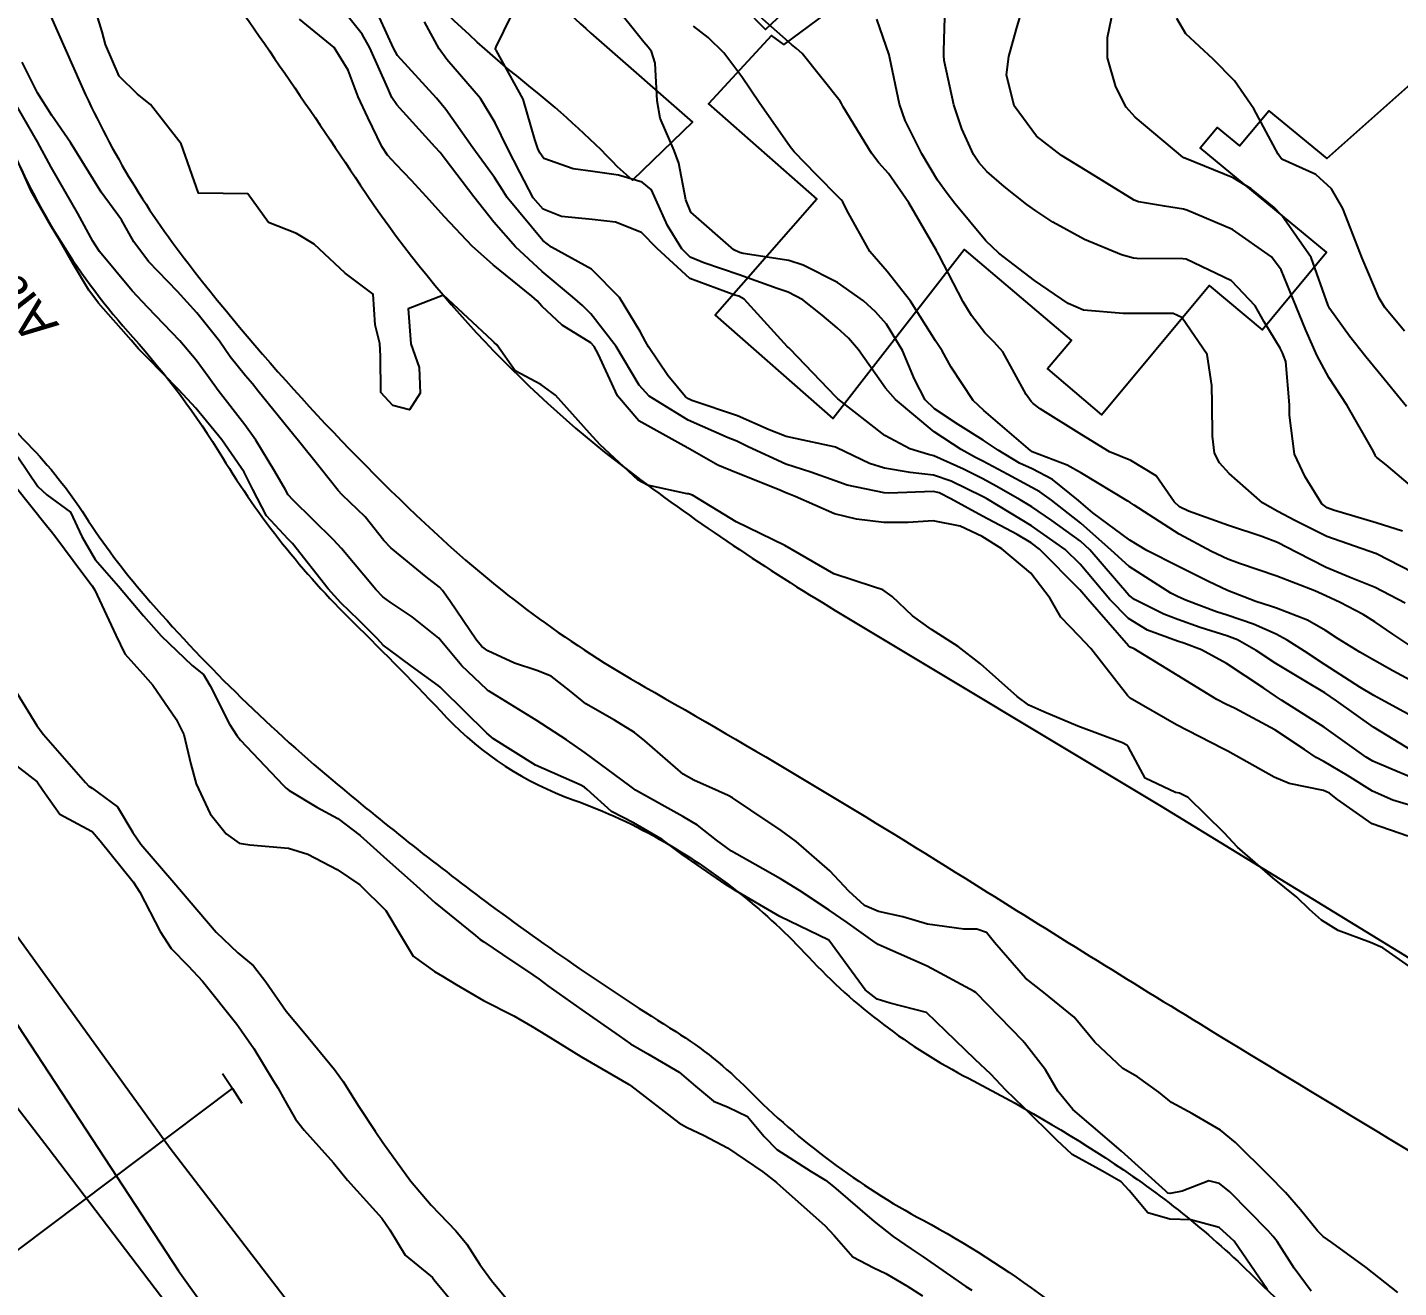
# Model space of a CAD drawing. Header units: metres. Extents: x 318500 to 325275, y 7408834 to 7428799.
# Drawn here: x 321069.2 to 321124.9, y 7409571.8 to 7409623 of the extents above; entities that cross this region are included whole.
import ezdxf

# ---------------------------------------------------------------- set-up
doc = ezdxf.new("R2010")
doc.units = ezdxf.units.M
doc.header["$MEASUREMENT"] = 0
for name, color, linetype in [('Curvas de Nivel 1m', 11, 'Continuous'), ('Curvas de Nivel 5m', 15, 'Continuous'), ('Edificações', 30, 'Continuous'), ('Hidrografia', 140, 'Continuous'), ('Linha Férrea', 20, 'Continuous'), ('Portico', 45, 'Continuous'), ('TEXTO', 45, 'Continuous'), ('Vias Primárias', 230, 'Continuous')]:
    doc.layers.add(name, color=color, linetype=linetype)
doc.styles.add('ARIAL', font='arial.ttf')
doc.linetypes.add('TRACKS', pattern='A,0.15,[130,ltypeshp.shx,S=0.25,R=0,X=0,Y=0],0.15', length=0.3)

msp = doc.modelspace()

# ---------------------------------------------------------------- linework, layer by layer
at = {"layer": 'Curvas de Nivel 1m', "flags": 128}
for points, elevation in [([(321125.859, 7409596.151), (321124.617, 7409596.814), (321123.875, 7409597.232), (321123.279, 7409597.579), (321122.406, 7409598.113), (321121.888, 7409598.45), (321121.151, 7409598.869), (321119.897, 7409599.364), (321119.697, 7409599.431), (321119.062, 7409599.638), (321117.906, 7409600.076), (321117.136, 7409600.438), (321115.921, 7409601.05), (321114.636, 7409601.699), (321113.936, 7409602.118), (321112.438, 7409603.24), (321111.959, 7409603.634), (321111.856, 7409603.732), (321110.806, 7409604.586), (321109.973, 7409605.018), (321109.465, 7409605.258), (321108.592, 7409605.781), (321107.986, 7409606.185), (321106.973, 7409606.827), (321106.005, 7409607.46), (321105.623, 7409607.824), (321105.191, 7409608.659), (321104.7, 7409609.833), (321104.051, 7409610.894), (321103.612, 7409611.403), (321103.129, 7409611.854), (321102.071, 7409612.6), (321100.669, 7409613.303), (321100.084, 7409613.481), (321098.236, 7409613.77), (321098.088, 7409613.808), (321097.853, 7409613.924), (321096.113, 7409615.453), (321095.9, 7409615.953), (321095.623, 7409617.446), (321095.429, 7409617.961), (321094.86, 7409619.269), (321094.745, 7409619.971), (321094.657, 7409621.509), (321094.516, 7409621.975), (321094.379, 7409622.154), (321094.204, 7409622.354), (321092.888, 7409623.993)], 746), ([(321125.126, 7409599.558), (321123.909, 7409600.197), (321122.894, 7409600.606), (321121.921, 7409601.011), (321120.722, 7409601.618), (321119.936, 7409602.022), (321119.297, 7409602.279), (321117.946, 7409602.72), (321116.327, 7409603.302), (321115.957, 7409603.474), (321115.74, 7409603.683), (321115.014, 7409604.738), (321113.977, 7409605.362), (321113.12, 7409605.719), (321111.99, 7409606.399), (321110.299, 7409607.462), (321110.009, 7409607.678), (321109.927, 7409607.761), (321109.732, 7409608.046), (321108.785, 7409609.779), (321108.432, 7409610.172), (321108.048, 7409610.554), (321107.513, 7409611.257), (321107.172, 7409611.803), (321106.186, 7409613.721), (321106.13, 7409613.819), (321106.091, 7409613.891), (321104.964, 7409615.832), (321104.132, 7409617.02), (321103.749, 7409617.459), (321103.454, 7409617.85), (321102.303, 7409619.733), (321102.224, 7409619.869), (321102.171, 7409619.957), (321100.634, 7409621.893), (321100.404, 7409622.099), (321100.204, 7409622.258), (321098.326, 7409623.919)], 748), ([(321125.963, 7409603.822), (321124.356, 7409605.187), (321123.979, 7409605.484), (321123.934, 7409605.525), (321123.904, 7409605.571), (321123.835, 7409605.72), (321122.763, 7409607.589), (321122.027, 7409608.735), (321121.555, 7409609.607), (321121.094, 7409610.658), (321120.703, 7409611.62), (321120.082, 7409613.102), (321119.696, 7409613.636), (321118.106, 7409614.743), (321116.261, 7409615.536), (321116.118, 7409615.572), (321115.354, 7409615.691), (321114.292, 7409615.877), (321114.122, 7409615.941), (321113.019, 7409616.617), (321112.134, 7409617.159), (321111.169, 7409617.75), (321110.152, 7409618.537), (321109.245, 7409619.774), (321108.933, 7409621.035), (321109.022, 7409621.778), (321109.332, 7409622.894), (321109.596, 7409623.769)], 751), ([(321125.182, 7409607.558), (321124.031, 7409608.959), (321123.521, 7409609.578), (321122.868, 7409610.412), (321122.059, 7409611.519), (321122.032, 7409611.573), (321122.021, 7409611.601), (321122.002, 7409611.66), (321121.309, 7409613.612), (321120.115, 7409615.321), (321119.797, 7409615.635), (321118.875, 7409616.396), (321118.132, 7409616.853), (321116.17, 7409617.649), (321116.14, 7409617.658), (321116.123, 7409617.664), (321116.093, 7409617.681), (321114.164, 7409619.309), (321113.794, 7409619.716), (321113.366, 7409620.538), (321113.033, 7409621.727), (321113.027, 7409622.546), (321113.279, 7409623.724)], 752), ([(321125.239, 7409590.094), (321123.785, 7409590.599), (321122.373, 7409591.591), (321122.05, 7409591.843), (321121.803, 7409591.945), (321120.418, 7409592.233), (321119.809, 7409592.497), (321117.916, 7409593.552), (321117.819, 7409593.599), (321117.785, 7409593.616), (321117.706, 7409593.652), (321115.834, 7409594.623), (321113.96, 7409595.708), (321113.852, 7409595.816), (321112.36, 7409597.725), (321111.885, 7409598.216), (321111.141, 7409598.99), (321110.708, 7409599.748), (321109.915, 7409600.786), (321108.738, 7409601.778), (321107.937, 7409602.276), (321107.048, 7409602.695), (321105.947, 7409602.915), (321104.932, 7409602.839), (321103.945, 7409602.838), (321102.832, 7409602.971), (321101.95, 7409603.189), (321100.349, 7409603.894), (321100.074, 7409604.012), (321099.962, 7409604.053), (321099.696, 7409604.169), (321097.969, 7409604.858), (321097.206, 7409605.165), (321095.979, 7409605.88), (321095.935, 7409605.906), (321095.824, 7409605.952), (321093.995, 7409606.968), (321093.125, 7409607.989), (321092.343, 7409609.689), (321092.188, 7409609.999), (321092.041, 7409610.145), (321090.884, 7409610.853), (321090.056, 7409611.638), (321089.87, 7409611.846), (321089.644, 7409612.036), (321088.079, 7409613.313), (321087.227, 7409614.069), (321086.108, 7409615.267), (321085.358, 7409616.091), (321084.761, 7409616.735), (321084.133, 7409617.392), (321083.781, 7409617.762), (321083.556, 7409618.119), (321082.983, 7409619.302), (321082.594, 7409620.134), (321082.186, 7409621.222), (321081.627, 7409622.146), (321080.211, 7409623.288)], 741), ([(321125.795, 7409591.208), (321124.617, 7409591.562), (321123.804, 7409591.926), (321122.788, 7409592.564), (321121.815, 7409593.133), (321121.506, 7409593.294), (321121.042, 7409593.612), (321119.832, 7409594.415), (321118.213, 7409595.278), (321117.847, 7409595.458), (321117.475, 7409595.656), (321115.864, 7409596.634), (321114.115, 7409597.706), (321113.951, 7409597.78), (321113.881, 7409597.834), (321112.236, 7409599.727), (321111.906, 7409600.099), (321110.269, 7409601.755), (321109.934, 7409602.013), (321109.359, 7409602.349), (321107.95, 7409603.105), (321106.671, 7409603.803), (321106.199, 7409604.044), (321105.963, 7409604.104), (321104.158, 7409604.034), (321103.962, 7409604.046), (321102.462, 7409604.359), (321101.967, 7409604.533), (321100.978, 7409604.892), (321099.973, 7409605.217), (321098.432, 7409605.915), (321097.983, 7409606.14), (321097.629, 7409606.282), (321095.996, 7409607), (321094.419, 7409607.974), (321094.017, 7409608.424), (321093.071, 7409609.99), (321092.053, 7409611.326), (321091.711, 7409611.66), (321091.299, 7409612.011), (321090.075, 7409613.04), (321088.983, 7409614.047), (321088.105, 7409615.044), (321087.298, 7409616.068), (321086.135, 7409617.607), (321085.925, 7409617.87), (321085.723, 7409618.086), (321084.165, 7409619.807), (321083.97, 7409620.113), (321083.801, 7409620.49), (321083.067, 7409622.127), (321082.763, 7409622.689), (321082.212, 7409623.356)], 742), ([(321125.807, 7409592.298), (321124.538, 7409592.838), (321123.816, 7409593.15), (321123.546, 7409593.303), (321123.156, 7409593.58), (321121.834, 7409594.521), (321120.104, 7409595.626), (321119.852, 7409595.791), (321119.385, 7409596.107), (321117.872, 7409597.112), (321116.851, 7409597.665), (321116.139, 7409597.932), (321115.883, 7409598.02), (321114.657, 7409598.468), (321113.892, 7409598.938), (321113.128, 7409599.718), (321111.921, 7409601.152), (321111.308, 7409601.739), (321109.944, 7409602.711), (321108.158, 7409603.787), (321108.032, 7409603.86), (321107.961, 7409603.896), (321106.69, 7409604.526), (321105.969, 7409604.76), (321105.019, 7409604.878), (321103.972, 7409605.044), (321103.361, 7409605.237), (321102.043, 7409605.869), (321101.98, 7409605.902), (321101.931, 7409605.92), (321099.987, 7409606.341), (321099.296, 7409606.601), (321097.999, 7409607.171), (321096.151, 7409607.804), (321096.009, 7409607.864), (321095.888, 7409607.952), (321095.177, 7409608.808), (321094.395, 7409609.975), (321094.266, 7409610.2), (321094.046, 7409610.6), (321093.213, 7409611.988), (321092.077, 7409613.138), (321090.443, 7409614.025), (321090.094, 7409614.303), (321088.645, 7409616.052), (321088.441, 7409616.373), (321088.128, 7409616.854), (321087.26, 7409618.069), (321086.163, 7409619.626), (321085.778, 7409620.086), (321084.196, 7409621.812), (321084.026, 7409622.113), (321083.457, 7409623.366)], 743), ([(321125.44, 7409593.554), (321123.834, 7409594.522), (321122.333, 7409595.593), (321121.855, 7409595.923), (321121.09, 7409596.383), (321119.872, 7409597.117), (321119.076, 7409597.638), (321118.315, 7409598.077), (321117.886, 7409598.238), (321116.803, 7409598.58), (321115.892, 7409598.897), (321115.328, 7409599.122), (321114.13, 7409599.707), (321113.903, 7409599.894), (321112.318, 7409601.726), (321111.935, 7409602.08), (321110.773, 7409602.922), (321109.956, 7409603.475), (321109.488, 7409603.767), (321108.508, 7409604.324), (321107.968, 7409604.612), (321107.182, 7409605.007), (321105.977, 7409605.545), (321105.767, 7409605.611), (321104.998, 7409605.83), (321103.988, 7409606.381), (321102.077, 7409607.869), (321102.011, 7409607.929), (321100.129, 7409609.899), (321100.083, 7409609.942), (321100.041, 7409609.982), (321098.277, 7409611.918), (321098.062, 7409612.042), (321097.9, 7409612.085), (321096.072, 7409612.759), (321094.74, 7409613.97), (321094.1, 7409614.628), (321093.049, 7409615.047), (321092.107, 7409615.152), (321090.851, 7409615.276), (321090.113, 7409615.57), (321089.707, 7409616.036), (321089.166, 7409617.08), (321088.662, 7409618.052), (321088.155, 7409619.084), (321087.567, 7409620.066), (321086.194, 7409621.656), (321085.892, 7409622.085), (321085.296, 7409623.179)], 744), ([(321125.915, 7409600.56), (321123.958, 7409601.57), (321123.93, 7409601.583), (321123.915, 7409601.586), (321121.94, 7409602.278), (321120.644, 7409602.925), (321119.955, 7409603.284), (321119.323, 7409603.636), (321117.972, 7409604.826), (321117.588, 7409605.268), (321117.386, 7409605.659), (321117.298, 7409606.352), (321117.287, 7409607.661), (321117.274, 7409608.408), (321117.079, 7409609.67), (321116.055, 7409611.171), (321115.699, 7409611.328), (321114.056, 7409611.334), (321113.676, 7409611.336), (321112.057, 7409611.471), (321111.44, 7409611.746), (321110.074, 7409612.678), (321108.615, 7409613.782), (321108.097, 7409614.285), (321106.833, 7409615.809), (321106.52, 7409616.21), (321106.129, 7409616.757), (321105.488, 7409617.827), (321104.816, 7409619.177), (321104.589, 7409619.836), (321104.198, 7409621.709), (321104.171, 7409621.84), (321103.665, 7409623.299)], 749), ([(321125.104, 7409610.613), (321124.294, 7409611.576), (321124.066, 7409611.953), (321123.372, 7409613.587), (321122.898, 7409614.802), (321122.59, 7409615.595), (321122.128, 7409616.401), (321121.502, 7409616.978), (321120.14, 7409617.594), (321120.116, 7409617.606), (321120.091, 7409617.631), (321119.968, 7409617.807), (321118.972, 7409619.648), (321118.187, 7409620.783), (321117.33, 7409621.669), (321116.21, 7409622.703), (321115.846, 7409623.315)], 753), ([(321125.764, 7409597.551), (321124.628, 7409598.303), (321123.892, 7409598.801), (321123.416, 7409599.098), (321122.486, 7409599.591), (321121.904, 7409599.866), (321121.449, 7409600.064), (321119.915, 7409600.655), (321118.397, 7409601.171), (321117.926, 7409601.356), (321117.263, 7409601.66), (321115.94, 7409602.367), (321114.123, 7409603.542), (321113.959, 7409603.651), (321113.862, 7409603.711), (321111.971, 7409604.848), (321111.402, 7409605.166), (321109.98, 7409605.718), (321109.952, 7409605.733), (321109.906, 7409605.761), (321108.004, 7409607.393), (321107.581, 7409607.796), (321106.684, 7409609.157), (321106.313, 7409609.816), (321106.207, 7409609.983), (321106.044, 7409610.229), (321105.032, 7409611.83), (321104.078, 7409613.044), (321103.378, 7409613.851), (321102.444, 7409615.536), (321102.281, 7409615.868), (321102.21, 7409615.957), (321102.122, 7409616.051), (321101.212, 7409616.965), (321100.313, 7409617.897), (321100.143, 7409618.105), (321098.879, 7409619.913), (321098.185, 7409620.95), (321097.455, 7409621.931), (321096.812, 7409622.547), (321096.211, 7409623.007)], 747), ([(321124.833, 7409571.557), (321123.545, 7409572.575), (321122.149, 7409573.591), (321121.796, 7409573.83), (321121.565, 7409574.058), (321120.879, 7409574.916), (321120.269, 7409575.62), (321119.59, 7409576.307), (321118.227, 7409577.644), (321117.618, 7409578.151), (321116.482, 7409578.812), (321115.634, 7409579.278), (321115.123, 7409579.688), (321114.256, 7409580.311), (321113.65, 7409580.662), (321112.52, 7409581.721), (321111.675, 7409582.745), (321110.45, 7409583.749), (321109.698, 7409584.322), (321108.447, 7409585.779), (321108.117, 7409586.177), (321107.725, 7409586.32), (321107.201, 7409586.319), (321105.727, 7409586.515), (321104.718, 7409586.813), (321103.732, 7409587.032), (321103.169, 7409587.283), (321102.533, 7409587.858), (321101.752, 7409588.685), (321100.382, 7409589.884), (321099.777, 7409590.325), (321098.55, 7409591.147), (321097.796, 7409591.654), (321097.623, 7409591.748), (321097.237, 7409591.928), (321096.225, 7409592.373), (321095.8, 7409592.622), (321094.241, 7409593.966), (321093.825, 7409594.312), (321093.009, 7409594.806), (321091.842, 7409595.479), (321091.179, 7409596.01), (321090.438, 7409596.604), (321089.858, 7409596.828), (321088.952, 7409597.131), (321087.866, 7409597.62), (321087.614, 7409597.809), (321087.406, 7409598.065), (321086.317, 7409599.652), (321086.028, 7409600.079), (321085.902, 7409600.213), (321085.361, 7409600.635), (321083.925, 7409601.806), (321083.644, 7409602.114), (321082.88, 7409603.066), (321081.948, 7409603.972), (321081.786, 7409604.142), (321081.056, 7409605.057), (321080.178, 7409606.158), (321079.983, 7409606.39), (321078.54, 7409608.182), (321078.305, 7409608.477), (321078.016, 7409608.799), (321077.402, 7409609.578), (321076.957, 7409610.206), (321076.047, 7409611.36), (321075.251, 7409612.228), (321074.078, 7409613.447), (321073.489, 7409614.249), (321072.98, 7409615.138), (321072.156, 7409616.269), (321072.111, 7409616.338), (321070.909, 7409618.288), (321070.156, 7409619.384), (321069.574, 7409620.306), (321068.949, 7409621.546)], 739), ([(321121.312, 7409571.603), (321120.621, 7409572.537), (321119.92, 7409573.625), (321119.766, 7409573.831), (321119.564, 7409574.061), (321118.001, 7409575.646), (321117.585, 7409575.976), (321117.147, 7409576.096), (321116.071, 7409575.673), (321115.579, 7409575.571), (321115.49, 7409575.592), (321115.389, 7409575.683), (321113.604, 7409577.303), (321113.109, 7409577.715), (321111.629, 7409578.983), (321111.012, 7409579.739), (321110.51, 7409580.608), (321109.659, 7409581.698), (321109.631, 7409581.732), (321109.603, 7409581.761), (321107.689, 7409583.737), (321107.616, 7409583.791), (321105.705, 7409584.82), (321103.963, 7409585.59), (321103.718, 7409585.694), (321103.497, 7409585.843), (321102.458, 7409586.59), (321101.732, 7409587.093), (321100.523, 7409587.882), (321099.747, 7409588.368), (321098.72, 7409588.941), (321097.763, 7409589.485), (321097.154, 7409589.929), (321096.379, 7409590.541), (321095.779, 7409590.89), (321093.857, 7409591.969), (321093.791, 7409592.013), (321093.629, 7409592.135), (321091.812, 7409593.488), (321091.055, 7409594.011), (321089.832, 7409594.816), (321087.896, 7409596.003), (321087.85, 7409596.034), (321087.829, 7409596.05), (321086.813, 7409597.024), (321085.93, 7409598.079), (321085.871, 7409598.147), (321084.795, 7409599.007), (321083.892, 7409599.603), (321083.601, 7409599.82), (321083.316, 7409600.119), (321081.925, 7409601.787), (321081.6, 7409602.143), (321079.946, 7409603.759), (321079.757, 7409603.972), (321079.638, 7409604.165), (321079.217, 7409604.915), (321078.446, 7409606.183), (321077.989, 7409606.808), (321076.908, 7409608.207), (321076.533, 7409608.73), (321076.022, 7409609.432), (321075.348, 7409610.227), (321074.05, 7409611.577), (321073.414, 7409612.25), (321072.084, 7409613.854), (321071.816, 7409614.274), (321071.212, 7409615.394), (321070.688, 7409616.291), (321070.125, 7409617.283), (321069.568, 7409618.306), (321068.754, 7409619.721)], 738), ([(321119.53, 7409571.658), (321118.181, 7409573.644), (321117.565, 7409574.194), (321116.412, 7409574.511), (321115.568, 7409574.528), (321114.673, 7409574.795), (321113.911, 7409575.705), (321113.585, 7409576.044), (321112.829, 7409576.481), (321111.602, 7409577.165), (321110.978, 7409577.739), (321109.63, 7409579.067), (321108.9, 7409579.771), (321108.298, 7409580.432), (321107.652, 7409581.027), (321106.856, 7409581.798), (321105.677, 7409582.937), (321104.207, 7409583.307), (321103.684, 7409583.467), (321103.192, 7409583.847), (321101.72, 7409585.87), (321099.724, 7409586.828), (321097.863, 7409587.918), (321097.741, 7409587.998), (321097.542, 7409588.124), (321095.761, 7409589.355), (321094.942, 7409589.958), (321093.777, 7409590.636), (321092.89, 7409591.092), (321091.897, 7409591.998), (321091.791, 7409592.093), (321091.612, 7409592.184), (321089.804, 7409592.978), (321088.091, 7409594.047), (321087.823, 7409594.278), (321085.994, 7409596.078), (321085.922, 7409596.15), (321085.851, 7409596.215), (321084.767, 7409597.004), (321083.866, 7409597.663), (321083.613, 7409597.86), (321083.375, 7409598.117), (321082.62, 7409598.868), (321081.891, 7409599.573), (321081.382, 7409600.145), (321079.927, 7409601.988), (321079.753, 7409602.163), (321078.873, 7409603.109), (321078.319, 7409604.184), (321077.96, 7409604.884), (321077.06, 7409606.204), (321075.999, 7409607.492), (321075.311, 7409608.227), (321074.023, 7409609.542), (321073.676, 7409609.895), (321073.378, 7409610.25), (321072.052, 7409611.749), (321071.65, 7409612.276), (321071.035, 7409613.326), (321070.474, 7409614.294), (321070.333, 7409614.537), (321070.096, 7409614.926), (321069.315, 7409616.308), (321068.653, 7409617.794)], 737), ([(321068.772, 7409605.508), (321069.582, 7409604.304), (321069.947, 7409603.971), (321070.917, 7409603.263), (321071.367, 7409602.278), (321071.916, 7409601.339), (321072.862, 7409600.256), (321073.882, 7409599.043), (321074.59, 7409598.233), (321075.858, 7409597.036), (321076.308, 7409596.667), (321076.585, 7409596.209), (321077.373, 7409594.65), (321077.664, 7409594.192), (321077.817, 7409593.996), (321079.543, 7409592.164), (321079.668, 7409592.041), (321079.788, 7409591.949), (321080.913, 7409591.275), (321081.777, 7409590.808), (321082.678, 7409590.121), (321083.756, 7409589.154), (321084.958, 7409588.092), (321085.73, 7409587.388), (321087.362, 7409586.055), (321087.557, 7409585.901), (321087.707, 7409585.797), (321088.459, 7409585.286), (321089.694, 7409584.46), (321089.954, 7409584.288), (321090.302, 7409584.021), (321091.676, 7409583.04), (321093.202, 7409581.977), (321093.655, 7409581.664), (321094.362, 7409581.25), (321095.638, 7409580.502), (321096.293, 7409579.94), (321097.024, 7409579.329), (321097.622, 7409579.079), (321098.415, 7409578.705), (321099.083, 7409577.898), (321099.602, 7409577.371), (321100.996, 7409576.469), (321101.584, 7409576.122), (321101.901, 7409575.865), (321103.559, 7409574.437), (321104.333, 7409573.828), (321105.053, 7409573.325), (321105.542, 7409573.003), (321107.278, 7409571.793), (321107.528, 7409571.642)], 737), ([(321068.661, 7409604.313), (321069.934, 7409602.726), (321070.127, 7409602.492), (321070.272, 7409602.295), (321071.417, 7409600.768), (321071.785, 7409600.272), (321071.897, 7409600.086), (321072.759, 7409598.257), (321073.121, 7409597.51), (321073.854, 7409596.686), (321074.261, 7409596.236), (321075.206, 7409594.849), (321075.519, 7409594.223), (321075.802, 7409593.024), (321076.022, 7409592.217), (321076.582, 7409591.006), (321077.235, 7409590.195), (321077.764, 7409589.81), (321078.197, 7409589.75), (321079.762, 7409589.61), (321080.545, 7409589.362), (321081.749, 7409588.737), (321082.659, 7409588.121), (321083.724, 7409587.076), (321084.299, 7409586.101), (321084.832, 7409585.224), (321085.695, 7409584.593), (321086.024, 7409584.405), (321086.576, 7409584.067), (321087.681, 7409583.421), (321088.916, 7409582.793), (321089.665, 7409582.366), (321090.214, 7409582.022), (321091.647, 7409581.147), (321093.578, 7409580.024), (321093.63, 7409579.988), (321093.658, 7409579.97), (321095.615, 7409578.454), (321095.933, 7409578.265), (321096.656, 7409577.934), (321097.603, 7409577.431), (321099.034, 7409576.453), (321099.582, 7409576.025), (321099.742, 7409575.888), (321101.556, 7409574.281), (321101.933, 7409573.864), (321102.689, 7409573.001), (321103.537, 7409572.557), (321104.029, 7409572.327), (321104.878, 7409571.82), (321105.524, 7409571.418)], 738), ([(321068.49, 7409596.314), (321069.539, 7409594.588), (321069.759, 7409594.301), (321069.819, 7409594.232), (321071.521, 7409592.274), (321071.651, 7409592.134), (321071.788, 7409592.042), (321072.814, 7409591.288), (321073.447, 7409590.245), (321073.763, 7409589.774), (321075.104, 7409588.22), (321075.729, 7409587.48), (321076.822, 7409586.199), (321077.702, 7409585.353), (321078.338, 7409584.822), (321078.851, 7409584.173), (321079.672, 7409582.984), (321080.38, 7409582.149), (321081.637, 7409580.616), (321081.986, 7409580.126), (321082.63, 7409579.11), (321083.288, 7409578.113), (321083.603, 7409577.654), (321084.726, 7409576.093), (321085.565, 7409575.097), (321086.565, 7409574.065), (321087.005, 7409573.519), (321087.536, 7409572.698), (321088.011, 7409572.045), (321089.503, 7409570.246)], 739)]:
    msp.add_lwpolyline(points, dxfattribs=dict(at, elevation=elevation))
at = {"layer": 'Curvas de Nivel 5m', "flags": 128}
for points, elevation in [([(321125.705, 7409584.521), (321124.222, 7409585.565), (321123.722, 7409585.775), (321122.402, 7409586.265), (321121.731, 7409586.689), (321121.241, 7409587.114), (321120.73, 7409587.615), (321119.752, 7409588.398), (321118.314, 7409589.645), (321117.779, 7409590.228), (321116.309, 7409591.672), (321115.961, 7409591.837), (321115.802, 7409591.876), (321114.564, 7409592.455), (321113.89, 7409593.709), (321113.821, 7409593.789), (321113.648, 7409593.886), (321111.833, 7409594.572), (321110.443, 7409595.149), (321109.845, 7409595.425), (321109.368, 7409595.767), (321107.87, 7409597.096), (321106.963, 7409597.799), (321105.887, 7409598.497), (321105.114, 7409599.044), (321104.293, 7409599.834), (321103.904, 7409600.105), (321103.529, 7409600.222), (321101.913, 7409600.761), (321099.93, 7409601.9), (321097.944, 7409602.862), (321096.178, 7409603.947), (321096.012, 7409604), (321095.961, 7409604.011), (321094.352, 7409604.363), (321093.966, 7409604.555), (321092.428, 7409605.996), (321091.987, 7409606.475), (321090.607, 7409608.021), (321090.016, 7409608.446), (321088.977, 7409608.998), (321088.224, 7409610.057), (321088.127, 7409610.154), (321088.033, 7409610.23), (321086.06, 7409612.08), (321084.623, 7409611.53), (321084.735, 7409610.099), (321085.07, 7409609.144), (321085.12, 7409608.093), (321084.686, 7409607.413), (321084.002, 7409607.595), (321083.518, 7409608.117), (321083.501, 7409609.594), (321083.476, 7409610.118), (321083.29, 7409610.872), (321083.206, 7409612.123), (321082.073, 7409612.975), (321080.814, 7409614.153), (321080.094, 7409614.585), (321078.95, 7409615.028), (321078.11, 7409616.19), (321076.11, 7409616.22), (321075.407, 7409618.227), (321074.164, 7409619.826), (321073.63, 7409620.248), (321072.894, 7409620.976), (321072.336, 7409622.268), (321072.198, 7409622.778), (321071.735, 7409624.277)], 740), ([(321125.838, 7409594.725), (321124.297, 7409595.566), (321123.854, 7409595.815), (321123.284, 7409596.153), (321121.872, 7409597.053), (321121.032, 7409597.613), (321120.325, 7409598.064), (321119.887, 7409598.3), (321118.969, 7409598.717), (321117.894, 7409599.08), (321117.455, 7409599.216), (321116.243, 7409599.675), (321115.902, 7409599.827), (321115.613, 7409599.976), (321113.92, 7409601.06), (321113.18, 7409601.717), (321111.946, 7409602.815), (321110.754, 7409603.748), (321110.29, 7409604.082), (321109.965, 7409604.27), (321108.984, 7409604.789), (321107.975, 7409605.334), (321107.672, 7409605.488), (321107.089, 7409605.803), (321105.991, 7409606.523), (321104.417, 7409607.836), (321104.017, 7409608.297), (321102.924, 7409609.857), (321102.508, 7409610.327), (321102.049, 7409610.754), (321101.443, 7409611.268), (321100.655, 7409611.891), (321100.064, 7409612.195), (321099.616, 7409612.355), (321098.075, 7409612.906), (321096.631, 7409613.393), (321096.085, 7409613.622), (321095.741, 7409613.955), (321095.158, 7409614.911), (321094.684, 7409615.972), (321094.508, 7409616.359), (321094.127, 7409616.668), (321093.17, 7409616.949), (321092.131, 7409617.109), (321091.327, 7409617.207), (321090.136, 7409617.636), (321089.973, 7409617.867), (321089.899, 7409618.034), (321089.773, 7409618.408), (321089.292, 7409620.043), (321088.2, 7409622.032), (321088.179, 7409622.06), (321088.172, 7409622.088), (321088.201, 7409622.166), (321089.119, 7409624.047)], 745), ([(321125.018, 7409602.485), (321123.949, 7409602.824), (321122.213, 7409603.339), (321121.957, 7409603.433), (321121.737, 7409603.603), (321121.058, 7409604.701), (321120.626, 7409605.62), (321120.431, 7409607.196), (321120.424, 7409607.624), (321120.273, 7409609.389), (321120.189, 7409609.628), (321120.145, 7409609.732), (321120.043, 7409609.926), (321119.403, 7409610.989), (321119.028, 7409611.645), (321118.075, 7409612.655), (321116.23, 7409613.536), (321116.088, 7409613.561), (321114.225, 7409613.571), (321114.088, 7409613.585), (321113.599, 7409613.717), (321112.099, 7409614.339), (321110.814, 7409615.048), (321110.116, 7409615.501), (321109.754, 7409615.765), (321108.84, 7409616.493), (321108.133, 7409617.101), (321107.807, 7409617.465), (321107.596, 7409617.798), (321107.123, 7409618.838), (321106.795, 7409619.811), (321106.396, 7409621.618), (321106.386, 7409621.817), (321106.391, 7409622.006), (321106.44, 7409623.817)], 750), ([(321067.81, 7409593.646), (321069.558, 7409592.302), (321069.787, 7409591.965), (321070.475, 7409590.988), (321071.77, 7409590.3), (321071.791, 7409590.29), (321071.805, 7409590.269), (321072.118, 7409589.911), (321073.453, 7409588.244), (321073.734, 7409587.823), (321074.56, 7409586.227), (321075.007, 7409585.525), (321075.696, 7409584.824), (321076.271, 7409584.204), (321077.664, 7409582.452), (321077.862, 7409582.187), (321078.361, 7409581.468), (321079.149, 7409580.167), (321079.33, 7409579.867), (321079.622, 7409579.36), (321080.056, 7409578.595), (321080.4, 7409578.148), (321081.59, 7409576.818), (321082.169, 7409576.124), (321083.557, 7409574.571), (321083.879, 7409574.105), (321084.509, 7409573.065), (321085.531, 7409572.229), (321085.611, 7409572.159), (321085.673, 7409572.078), (321086.525, 7409571.055)], 740)]:
    msp.add_lwpolyline(points, dxfattribs=dict(at, elevation=elevation))
at = {"layer": 'Edificações'}
for points in [[(321095.615, 7409626.46), (321099.146, 7409622.873), (321103.492, 7409626.988)], [(321104.628, 7409625.788), (321099.889, 7409622.265), (321099.387, 7409622.635), (321096.821, 7409619.851), (321101.229, 7409615.976), (321097.093, 7409611.271), (321101.876, 7409607.067), (321107.214, 7409613.938), (321111.571, 7409610.237), (321110.594, 7409609.087), (321112.795, 7409607.216), (321117.157, 7409612.465), (321119.315, 7409610.672), (321121.926, 7409613.831), (321116.8, 7409618.067), (321117.492, 7409618.898), (321118.399, 7409618.141), (321119.586, 7409619.565), (321121.941, 7409617.633), (321126.944, 7409622.073)]]:
    msp.add_lwpolyline(points, dxfattribs=at)
at = {"layer": 'Hidrografia'}
for points in [[(321068.304, 7409618.581, 0.086956), (321073.442, 7409610.371, -0.046261), (321077.081, 7409605.485, 0.061574), (321082.383, 7409598.802, -0.008887), (321086.189, 7409594.924, 0.118246), (321091.331, 7409591.575, -0.04613), (321095.05, 7409589.851, -0.073817), (321100.892, 7409585.189, 0.086112), (321107.389, 7409580.258, -0.026593), (321113.308, 7409576.786, -0.048904), (321118.98, 7409572.186, 0.054035), (321130.359, 7409563.149, -0.016293)], [(321063.358, 7409614.037, 0.071073), (321069.181, 7409606.033, -0.049542), (321071.508, 7409603.108, 0.035318), (321073.945, 7409599.857, 0.039659), (321081.566, 7409592.358, 0.014177), (321087.769, 7409587.445, 0.020425), (321095.494, 7409582.154, -0.057692), (321098.439, 7409579.796, 0.074494), (321105.545, 7409574.488, -0.075559), (321114.967, 7409567.419, 0.023298)]]:
    msp.add_lwpolyline(points, format="xyb", dxfattribs=at)
at = {"layer": 'Linha Férrea', "linetype": 'TRACKS', "flags": 128}
for points in [[(321000, 7409672.439), (321004.28, 7409667.628), (321010.191, 7409660.339), (321014.808, 7409654.906), (321022.784, 7409644.856), (321029.613, 7409636.002), (321040.469, 7409622.474), (321052.179, 7409607.125), (321054.23, 7409604.383), (321058.401, 7409598.832), (321068.496, 7409586.368), (321074.963, 7409577.416), (321083.512, 7409566.293), (321094.883, 7409551.552), (321107.334, 7409535.407), (321117.321, 7409522.186), (321126.816, 7409509.801), (321128.79, 7409507.31), (321146.898, 7409484.023), (321180.335, 7409439.96), (321196.326, 7409418.237), (321197.809, 7409416.312), (321201.677, 7409410.96), (321206.242, 7409404.702), (321212.198, 7409396.197), (321219.274, 7409385.949), (321224.813, 7409377.811), (321230.275, 7409369.14), (321237.887, 7409356.833), (321241.121, 7409351.303), (321247.134, 7409340.605), (321251.879, 7409331.735), (321256.586, 7409322.511), (321262.603, 7409309.794), (321266.492, 7409300.462), (321268.94, 7409294.346), (321274.411, 7409280.579), (321279.628, 7409266.21), (321281.699, 7409259.883), (321283.946, 7409253.312), (321285.569, 7409247.879), (321289.712, 7409233.197), (321292.35, 7409223.192), (321294.696, 7409213.206), (321297.864, 7409198.192), (321300.662, 7409182.284), (321302.098, 7409172.107), (321304.239, 7409154.743), (321305.123, 7409144.017), (321305.964, 7409133.485), (321306.242, 7409126.536), (321306.792, 7409106.326), (321306.598, 7409094.759), (321306.282, 7409083.935), (321305.552, 7409067.791), (321304.771, 7409056.859), (321303.264, 7409041.215), (321302.679, 7409035.98), (321302.137, 7409031.127), (321300.728, 7409019.285), (321298.197, 7408999.584), (321297.36, 7408993.167), (321295.261, 7408977.117), (321294.204, 7408969.335)], [(321000, 7409665.831), (321005.106, 7409659.973), (321014.581, 7409648.503), (321025.621, 7409634.539), (321037.299, 7409620.062), (321049.304, 7409604.404), (321060.786, 7409589.365), (321070.003, 7409577.437), (321079.04, 7409565.563), (321087.378, 7409554.953), (321100.232, 7409538.088), (321115.656, 7409518.043), (321121.996, 7409509.598), (321129.727, 7409499.55), (321136.972, 7409489.987), (321145.049, 7409479.509), (321151.831, 7409470.642), (321164.207, 7409454.514), (321177.084, 7409437.841), (321189.77, 7409420.055), (321198.564, 7409408.325), (321206.577, 7409397.088), (321215.931, 7409383.724), (321224.636, 7409370.381), (321229.865, 7409362.108), (321233.889, 7409355.207), (321238.771, 7409347.119), (321245.215, 7409335.393), (321252.436, 7409321.241), (321258.604, 7409308.083), (321267.297, 7409287.476), (321275.449, 7409265.78), (321281.942, 7409245.584), (321283.566, 7409239.646), (321286.314, 7409230.216), (321290.053, 7409214.935), (321291.712, 7409207.402), (321292.928, 7409202.024), (321294.643, 7409193.05), (321296.561, 7409181.459), (321297.018, 7409178.654), (321298.421, 7409169.257), (321300.824, 7409146.442), (321301.262, 7409140.938), (321302.075, 7409127.562), (321302.455, 7409111.197), (321302.397, 7409096.607), (321301.928, 7409078.93), (321301.225, 7409065.046), (321300.363, 7409054.951), (321299.616, 7409046.945), (321298.322, 7409034.46), (321296.574, 7409019.153), (321294.553, 7409003.679), (321294.068, 7408999.315), (321292.484, 7408987.685), (321290.998, 7408976.286), (321289.822, 7408966.926)], [(321051.069, 7409608.581), (321053.584, 7409603.612), (321064.009, 7409589.662), (321075.299, 7409572.429), (321086.501, 7409556.776), (321094.292, 7409545.882)]]:
    msp.add_lwpolyline(points, dxfattribs=at)
at = {"layer": 'Portico'}
for points in [[(321077.084, 7409580.454), (321077.489, 7409579.837), (321077.877, 7409579.245)], [(321067.573, 7409572.376), (321077.489, 7409579.837)]]:
    msp.add_lwpolyline(points, dxfattribs=at)
at = {"layer": 'Vias Primárias'}
for points in [[(321062.688, 7409746.888, -0.003971), (321065.162, 7409742.393, -0.035797), (321068.062, 7409735.961, -0.071735), (321069.811, 7409727.714, 0.000347), (321070.233, 7409721.354, -0.063373), (321069.597, 7409710.68, 0.02533), (321067.285, 7409693.718), (321066.235, 7409686.201), (321064.286, 7409672.58), (321063.702, 7409667.269, 0.019678), (321063.01, 7409657.452, -0.003758), (321062.777, 7409651.411, 0.079079), (321064.239, 7409638.389, 0.009334), (321065.597, 7409633.812), (321069.486, 7409624.824), (321071.307, 7409620.706, 0.061205), (321075.687, 7409613.373, 0.041639), (321086.003, 7409602.165, 0.056792), (321094.23, 7409596.165, -0.010973), (321107.248, 7409588.385, 0.002766), (321116.798, 7409582.464, 0.0028), (321129.683, 7409574.672, -0.014317), (321136.607, 7409570.264)], [(321086.089, 7409629.297, 0.055827), (321092.268, 7409622.533), (321096.181, 7409619.109), (321093.745, 7409616.747), (321093.133, 7409617.299, 0.033213), (321089.367, 7409620.719, -0.085946), (321080.383, 7409630.789, -0.067391)], [(321076.069, 7409626.185, -0.007523), (321082.673, 7409616.568, 0.085122), (321093.816, 7409604.764, 0.025899), (321101.978, 7409599.268), (321115.212, 7409591.321), (321142.148, 7409574.812), (321153.856, 7409567.247)]]:
    msp.add_lwpolyline(points, format="xyb", dxfattribs=at)

# ---------------------------------------------------------------- texts
at = {"layer": 'TEXTO', "style": 'ARIAL'}
msp.add_text('Ala Quebrada', height=1.5, rotation=128, dxfattribs=at).set_placement((321070.473, 7409610.869))

doc.saveas('drawing.dxf')
